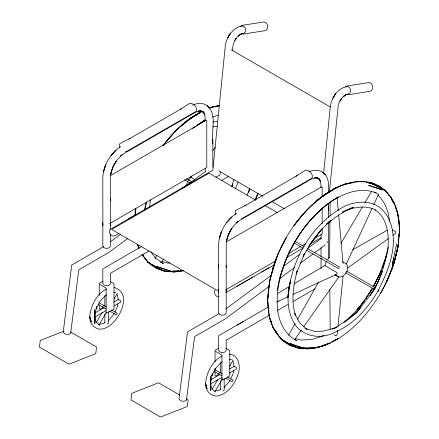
<?xml version="1.0" encoding="UTF-8"?>
<svg xmlns="http://www.w3.org/2000/svg" width="439" height="439" viewBox="0 0 439 439"><rect width="100%" height="100%" fill="white"/><g stroke="black" fill="none" stroke-linecap="round" stroke-linejoin="round"><path stroke-width="0.66" d="M102.852 222.721L102.819 246.136C103.708 249.149 109.541 249.149 110.436 246.136L110.414 234.042M212.833 143.926C210.44 132.095 218.117 114.766 207.065 105.678L209.59 107.939C205.65 102.715 198.093 102.331 192.672 105.239M218.638 289.57L218.606 312.985C219.5 315.998 225.328 315.998 226.222 312.985L226.189 290.146M321.046 268.531L321.057 257.775M321.057 256.431L321.063 247.722M328.619 210.78L328.63 203.268M328.646 192.342C328.767 185.576 329.277 176.813 322.852 172.527L325.381 174.788C321.584 169.761 314.357 169.18 309.018 171.825M110.403 200.639L110.436 177.8L110.798 173.449L110.672 174.722L112.763 167.281L116.126 161.201L112.763 167.281L110.705 173.608C112.603 166.425 116.346 159.62 122.141 154.857L120.637 156.01L124.687 153.112L194.801 112.631L197.857 111.292L201.221 110.908L198.159 111.133L200.628 110.957L202.736 111.457L200.096 110.82L203.559 112.208L201.907 111.243M226.189 267.488L226.222 244.649L226.59 240.303L226.458 241.576L228.549 234.13L231.913 228.055L228.549 234.13L226.491 240.457C228.395 233.274 232.138 226.469 237.927 221.706L236.429 222.864L240.473 219.961L310.592 179.48L313.649 178.141L317.013 177.757L314.56 177.938L316.415 177.811L318.527 178.305L315.888 177.674L319.351 179.057L317.699 178.091M329.623 257.452L329.969 221.366M330.024 215.917L330.155 202.302M134.949 215.779L135.585 208.262M135.102 215.489L135.794 208.349M398.403 242.333L398.711 238.937M398.831 237.576C401.284 219.259 396.626 197.528 380.273 186.751C367.152 178.316 349.987 181.082 336.647 187.469C296.149 209.326 269.694 254.636 267.603 300.249L267.625 300.951C268.41 311.207 268.975 322.544 275.352 331.149M398.129 244.188C394.217 272.998 379.483 299.716 359.865 320.871C342.31 339.347 314.17 357 288.439 344.511L294.086 346.283M398.392 241.505L398.656 238.816M398.848 236.808L399.567 229.427L398.332 245.033L394.946 259.284M149.617 207.131L150.352 199.734M220.285 172.17L220.016 174.843L215.856 177.235M323.603 173.498L330.32 106.403L331.182 102.161L334.172 95.834L335.533 93.842L339.067 90.171L343.583 87.454L347.485 86.538M135.201 215.313L135.404 213.31M135.536 211.977L135.876 208.635M191.02 176.001L190.877 177.351L194.921 179.683M232.478 50.414C232.615 46.144 233.592 41.82 236.155 38.325L234.909 40.306L237.384 36.86L241.582 33.715L238.125 35.993L240.501 34.28L243.563 33.441M329.398 191.865L338.277 105.042L339.182 102.468L341.174 98.956L339.929 100.937L342.404 97.491L346.601 94.347L343.144 96.624L345.52 94.912L348.582 94.072M337.58 330.227L337.097 334.962L335.753 335.736L334.09 334.781M337.992 326.166L343.084 276.109M324.904 265.782L326.424 261.046M398.206 244.342L397.674 248.886L394.859 258.576M117.833 303.761L117.191 307.371L114.798 312.211M233.619 370.609L232.983 374.22L230.59 379.066M144.469 210.232L146.077 202.445M277.091 290.426L280.038 276.158M393.679 257.989L392.252 264.898L396.697 243.76M145.029 209.096L146.785 201.836M388.23 246.97L385.036 260.168L383.351 265.123M392.795 265.688L391.292 270.863L394.743 259.926M231.682 186.734L233.976 179.178M249.012 191.228L249.648 189.308M248.589 192.507L249.643 189.407M382.934 266.363L382.303 268.224L386.55 255.388L378.835 276.153L373.441 286.705M278.085 253.89L272.476 269.305L278.085 253.89L286.398 237.378L280.976 247.794M296.193 273.596L297.06 271.203C293.444 285.526 290.678 300.945 295.579 315.323L294.783 313.671M232.138 186.087L232.873 184.188M247.031 195.36L249.758 188.326M258.022 193.242L255.218 200.107M296.106 274.112L304.446 253.753M255.542 200.058L258 193.906M255.383 199.586L257.644 194.011M238.125 182.086L235.425 188.633M231.836 186.559L232.846 184.117M304.397 253.693L303.047 256.744L311.01 242.959L321.343 229.559M381.326 270.676L373.09 286.837M155.203 258.384L156.641 255.284M371.954 208.585L346.387 263.844L342.552 261.628M373.677 204.859L378.555 194.301L377.606 193.753M187.744 180.983L186.229 185.719L205.518 171.473M373.446 286.651L381.277 270.693M114.2 313.424L113.602 314.637L108.422 320.514M229.992 380.273L229.394 381.486L224.208 387.363M288.67 253.616C298.065 233.767 311.602 215.395 329.634 202.604M380.602 293.329L388.345 278.244M288.675 253.632C298.235 233.828 311.805 215.741 329.634 202.659M372.453 288.022L368.294 295.019M288.483 335.336L295.189 323.472M297.538 319.318L318.324 282.54M96.267 322.577L102.254 312.211M106.37 312.283L99.055 324.953L98.566 324.701M113.986 299.085L117.312 293.329M212.059 389.431L217.711 379.636M222.491 378.561L214.841 391.807L214.353 391.55M229.443 366.516L233.104 360.178L232.637 359.881M378.231 291.562L379.186 289.91M163.478 259.229L161.398 262.752L160.449 262.198M340.933 243.387L362.384 206.994M364.809 202.884L371.383 191.733M372.513 288.407L360.501 305.802L357.044 309.967M365.665 299.036L372.486 288.434M365.682 299.025L367.547 296.16M188.117 180.44L191.086 177.301M212.833 150.55L215.198 147.191M294.629 339.671L301.33 330.161M303.695 326.808L338.771 277.036L334.935 274.819M310.219 244.035L320.541 230.541L331.165 220.115L326.583 223.928M308.688 246.191L322.083 228.741M162.951 145.732C173.52 131.821 186.339 119.057 202.154 111.276M364.507 300.627L360.501 305.802L349.17 318.171L345.263 321.738L352.512 314.9L343.891 322.511M357.373 309.457L364.474 300.633M163.292 145.282C173.526 131.81 185.982 119.803 201.035 111.879L189.664 118.766L180.572 126.564M166.82 141.391L176.028 130.46L179.562 127.431M327.538 259.416L329.766 257.364M350.426 317.825L360.567 307.871L356.561 312.793L353.505 315.334M215.126 290.135C212.964 292.412 215.878 297.466 218.935 296.731M240.583 26.164L242.114 25.358L263.812 21.95C268.169 21.84 269.327 29.567 265.085 30.664L243.382 34.072L241.686 33.71M345.603 86.796L347.134 85.989L368.831 82.581C373.183 82.472 374.346 90.198 370.099 91.296L348.401 94.703L346.7 94.341M326.177 224.384L335.972 216.981L345.981 210.457L353.532 207.197L342.349 212.202C352.704 207.34 365.182 204.585 375.861 210.067M110.688 241.615L120.363 234.459M127.535 238.607L108.85 252.425L78.795 269.782L70.652 333.355C68.703 335.171 64.324 334.699 63.205 332.175L71.733 265.063L103.62 246.652M225.942 308.858L270.841 275.648M284.033 265.897L299.826 254.214M307.399 248.611L321.31 238.322M268.641 286.738L224.642 319.279L194.587 336.631L186.443 400.203C184.495 402.02 180.116 401.553 178.997 399.024L187.524 331.911L218.836 313.841M279.989 278.342L294.564 267.56M299.958 263.57L312.985 253.934M314.631 252.716L325.069 245M186.734 121.603L181.845 125.203L186.158 122.064M318.396 199.761C308.617 206.648 301.313 216.339 293.976 225.63C305.61 210.308 319.318 196.233 336.647 187.469L322.956 195.723L315.136 202.159L318.368 199.805M194.236 116.17L198.214 113.783M194.247 116.154L197.654 114.063M182.306 188.298L186.169 185.51M347.732 267.911L388.537 238.47M392.949 235.288L395.709 233.301L395.709 231.743L392.389 229.827M120.879 146.516C110.321 153.216 103.341 165.305 102.819 177.8L102.852 225.931M236.665 213.37C226.107 220.065 219.127 232.154 218.606 244.649L218.638 268.064M192.205 128.687L205.09 119.907L196.87 125.269L205.726 120.154M200.958 111.786L188.205 120.127L182.355 124.66L192.617 116.725L188.205 120.127L202.203 111.259M180.204 109.426L189.928 103.17C193.775 103.478 197.786 107.017 196.266 111.276L126.251 151.696L125.477 151.373M295.996 176.28L305.72 170.019C309.561 170.327 313.578 173.866 312.052 178.13L242.043 218.551L241.263 218.221M221.371 180.577L228.406 176.423M277.936 293.268L289.663 286.349M293.768 283.923L324.844 265.579L336.965 272.575L336.965 274.128L293.082 294.404M188.32 184.38L212.838 170.189L225.306 45.771L226.162 41.529L229.153 35.202L230.513 33.21L234.047 29.539L238.564 26.823L242.465 25.906M118.563 233.405C116.198 235.65 111.885 237.911 110.107 233.899C109.41 232.621 108.757 230.585 110.107 229.504L135.058 215.137M148.964 251.02L110.436 273.277L110.436 283.517C109.541 286.53 103.708 286.53 102.819 283.517L102.819 268.882L141.138 246.784M225.909 292.692L253.018 276.998M286.865 257.484L302.515 248.441M268.833 315.509L226.222 340.132L226.222 350.366C225.328 353.379 219.5 353.379 218.606 350.366L218.606 335.731L243.162 321.6M128.852 139.081L181.554 108.652M110.502 175.562L206.363 120.215L206.785 120.462L206.785 167.489L109.739 223.517M128.49 218.929L194.153 181.022M103.127 281.179L99.252 283.413L99.252 295.496M244.638 205.929L297.34 175.501M106.556 294.975L104.833 295.974L99.648 301.851L96.059 309.116L96.618 306.504L94.78 316.332L94.813 323.735L94.775 309.714L94.78 316.332L96.059 322.072L99.648 325.195M103.802 307.07L99.927 309.303L99.252 308.919L99.252 304.891M95.005 312.925L103.917 307.777M113.701 302.131L118.453 299.387L120.621 300.633L120.621 302.191L114.085 305.961M94.797 317.101L106.084 310.582M226.464 241.829L321.732 186.822L322.155 187.069L322.155 196.606M104.97 322.506L102.666 323.834L100.076 323.889M218.803 289.301L217.031 290.322L112.011 229.69L112.011 229.207L209.057 173.18L255.333 199.899M225.701 289.784L275.999 260.744M288.423 253.566L300.852 246.394M302.032 245.714L305.582 243.661M313.869 238.876L322.155 234.097L322.155 228.642M236.912 286.316L269.03 267.768M237.115 325.079L268.663 306.85M276.899 302.092L278.666 301.072M277.563 310.461L288.028 304.43M293.312 301.373L315.07 288.813M218.918 348.028L215.044 350.267L215.044 361.676M222.348 361.824L220.619 362.823L215.434 368.7L211.85 375.965L212.41 373.359L210.566 383.181L210.599 390.584L210.566 376.563L210.566 383.181L211.85 388.921L215.434 392.043M219.034 374.237L215.714 376.157L215.044 375.768L215.044 371.74M210.797 379.773L219.709 374.626M229.493 368.979L234.245 366.236L236.407 367.487L236.407 369.04L229.279 373.155M210.583 383.949L221.871 377.43M220.757 389.355L218.457 390.683L215.862 390.737M310.186 244.018L320.876 237.867M261.595 272.054L274.079 264.876M352.813 249.648L387.214 230.228M107.034 324.163L108.384 323.389L108.384 311.728M222.825 391.017L224.17 390.238L224.17 378.577M130.196 138.301L119.918 143.591L119.523 144.464L119.523 147.811M245.983 205.15L235.705 210.44L235.309 211.313L235.309 214.66M327.752 343.814L328.981 343.205M331.44 341.992L338.2 338.645L333.865 340.713M336.943 327.082L332.608 329.041M326.44 344.258L322.111 346.333L312.151 348.571L306.685 348.923L312.722 347.907M327.681 343.671L328.915 343.079M277.014 301.829L288.138 296.687M331.505 190.74L326.468 193.89L330.946 191.02M106.381 289.071C96.404 294.284 90.994 305.385 89.781 316.223C88.985 324.147 96.459 331.61 104.389 328.427C118.157 324.531 134.147 293.159 114.129 287.474M222.167 355.919C212.196 361.132 206.785 372.239 205.573 383.077C204.777 390.995 212.251 398.464 220.175 395.281C230.124 391.615 236.215 381.496 238.811 371.635C240.501 364.891 237.724 354.257 229.312 354.333M332.542 328.992L336.894 327.044M327.187 344.066L322.111 346.333L317.419 347.117M209.326 108.213L212.756 106.781L219.802 105.431M209.655 108.098L212.756 106.781L208.997 108.274M63.145 331.434L40.256 340.461L39.411 347.09L69.033 364.189L95.735 353.658L96.58 347.029L70.509 331.983M212.465 117.048L218.21 115.144M323.993 335.528L312.497 339.342L301.165 340.06L295.518 338.579M243.299 33.485C246.965 32.53 245.966 25.852 242.202 25.945M348.314 94.116C351.985 93.167 350.981 86.483 347.216 86.576M103.544 305.665L103.878 305.571M219.33 372.513L219.665 372.426M219.505 105.558L211.121 107.445L219.621 105.794M183.507 270.572C174.102 273.184 163.835 271.889 155.148 267.554L160.164 269.129M352.918 182.75C338.628 184.325 326.671 193.067 315.646 201.616L325.908 193.681L321.496 197.078L334.255 188.743L346.053 183.738L344.412 184.402L354.728 182.075L360.106 181.356L364.985 181.856M356.841 181.987L360.106 181.356L364.172 181.982M178.761 271.066L173.394 271.966L182.931 270.775L170.793 271.242L157.003 266.594L170.793 271.242L178.783 270.94M180.1 270.841L181.444 270.616M212.696 121.971L217.261 121.647M169.871 262.977L167.874 263.104L161.601 261.463M212.58 126.778L217.228 126.553M113.827 292.583L115.77 292.539M229.613 359.431L231.556 359.393M305.566 348.621C297.532 349.768 290.892 344.62 284.247 340.999L296.885 347.864L302.861 348.138M308.2 348.599L312.151 348.571L308.167 348.385M165.585 271L163.593 270.907L150.956 264.042L163.593 270.907L168.324 271.692L178.86 271.615L176.868 271.522M167.577 271.093L170.228 271.214M370.95 183.025L372.98 183.337L374.143 184.04M368.979 182.597L372.98 183.337L374.127 184.051M162.271 269.963C153.359 268.547 146.412 261.743 142.06 254.192M294.948 346.75C285.13 345.125 278.441 336.708 273.634 328.657M166.557 271.154L168.324 271.692L166.441 271.099M299.261 347.929L301.615 348.648L299.107 347.858M338.54 276.839C344.648 278.304 350.481 268.207 346.157 263.647M305.045 328.367L314.763 331.483L323.428 331.094L335.127 327.955L344.999 321.441L356.561 312.793L374.829 288.994L382.215 271.642L378.056 281.668L370.099 295.452C379.916 282.76 383.851 266.561 387.692 251.229C389.184 236.588 388.4 218.902 375.043 209.787M305.528 328.613L306.993 329.354L299.513 322.676L294.64 313.237M231.232 49.788L330.32 106.99M375.394 192.474L377.052 193.434M374.407 191.986L376.064 192.946C360.381 186.542 343.369 193.33 330.161 202.225L338.387 196.864C309.155 214.111 289.252 244.325 280.214 276.603L285.317 260.909L288.357 254.23C280.077 273.058 274.77 293.938 278.321 314.538C280.79 325.272 286.546 335.489 296.66 340.626L294.997 339.665M218.704 170.831L262.615 196.184M272.103 201.66L284.565 208.854M264.827 205.375L277.289 212.569M186.635 178.744L192.287 182.004M295.008 241.313L304.084 246.553M307.333 248.425L339.402 266.939L338.447 268.591L306.663 250.241M346.645 271.126L375.093 287.55M184.512 179.716L190.323 183.068M294.059 242.959L303.135 248.2M345.691 272.773L374.138 289.197M335.078 274.841L337.964 276.504M161.151 262.39L163.368 263.669L155.066 257.819L150.802 251.75M110.513 281.608L113.997 283.621L113.997 309.122L106.803 313.276L106.128 312.886L106.128 288.165L99.927 284.582M225.723 348.122L229.789 350.47L229.789 375.971L222.595 380.125L221.92 379.735L221.92 355.014L215.714 351.43M99.055 302.773L106.496 307.064M111.616 310.022L117.312 313.314L116.362 314.961L109.52 311.015M214.841 369.622L222.282 373.918M227.402 376.871L233.104 380.163L232.149 381.815L225.882 378.193M104.087 307.816L102.869 306.828M219.873 374.67L218.655 373.682M98.1 304.419L106.084 309.029M213.892 371.268L221.871 375.877M179.836 395.1L158.512 382.786L131.81 393.322L130.965 399.951L160.586 417.05L187.288 406.519L188.133 399.891L186.356 398.864M151.823 264.69L147.18 261.578L151.46 264.536M284.472 341.103L280.472 338.529L284.214 341.125M150.621 263.806L147.839 262.078L142.006 254.192M284.017 340.988L281.13 339.034L276.345 332.883L272.504 326.528L273.634 328.158M286.722 342.875L281.13 339.034L279.632 336.856M152.311 265.151L147.839 262.078L144.837 257.726M155.669 267.461L157.343 268.613L155.741 267.499M286.892 342.974L287.962 343.715M152.531 265.277L153.601 266.018M377.727 194.823C384.8 201.611 388.767 211.488 389.388 221.24M317.677 178.179L319.79 179.803L318.538 178.497M201.885 111.325L204.003 112.949L202.33 111.215L203.751 112.73L204.826 114.886L203.52 112.214L204.876 115.314L205.249 120.72M385.634 191.217L387.642 192.836L381.502 187.897M378.945 185.84L380.487 187.08M318.473 178.443L320.613 181.735L319.57 179.595M387.527 193.637L385.629 190.932L379.181 187.349L372.93 184.029L366.269 182.13L380.273 186.751L372.93 184.029L385.629 190.932L390.908 197.577L394.721 203.926L393.207 201.764M388.285 194.724L389.042 195.805M391.692 199.597L392.45 200.678M274.38 329.245L276.257 331.966M277.009 333.053L278.507 335.226M142.587 254.466L143.712 256.096M274.26 328.866L276.345 332.883L275.226 330.402M142.461 254.779L143.054 255.926L142.494 254.686M271.593 322.341L269.634 318.001L268.986 313.978M393.404 203.153L390.908 197.577C397.185 207.323 399.314 218.699 399.589 230.129L398.425 219.923M395.352 207.488L397.575 212.438L398.195 217.881M319.307 179.063L320.662 182.163L321.041 187.568M272.476 325.42L269.634 318.001L269.184 314.055M137.764 244.753L138.949 247.848M137.369 244.089L139.009 248.962M327.05 241.417L327.247 242.899M232.983 361.264L234.261 367.004M117.191 294.415L118.47 300.15M267.982 303.536L267.603 300.249L268.877 313.309M268.13 304.853L268.432 307.481M268.657 309.457L268.882 311.427M337.097 197.907L338.271 210.786M338.639 214.858L343.084 263.669M329.81 289.641L330.188 329.14M328.63 258.472L328.619 222.041M321.052 234.47L321.057 239.107M212.833 167.264L212.833 139.13M205.265 168.28L205.265 171.594M110.403 223.292L110.408 229.339M328.619 205.984L328.619 217.36M322.155 208.196L322.155 223.874M226.189 265.43L226.189 292.204M220.658 362.691L220.658 372.98M220.658 380.849L220.658 389.766M218.638 264.854L218.638 292.78M215.044 368.387L215.044 370.401M110.403 198.582L110.403 225.355M104.872 295.842L104.872 306.131M104.872 314L104.872 322.917M393.355 240.188C393.371 258.851 385.661 276.18 377.189 292.407C367.009 309.116 353.395 324.646 334.924 332.219C322.451 338.979 306.521 337.487 296.665 326.918C286.557 313.49 286.486 295.842 290.629 280.208L287.836 297.845C290.613 260.596 311.487 224.027 344.796 206.149C355.003 201.699 367.114 200.113 377.189 205.754C388.949 212.849 393.141 227.188 393.355 240.188M268.931 286.557L267.625 300.951L269.634 280.916L272.504 270.248L276.345 258.379L269.634 280.916L268.931 286.557M398.332 245.033L393.948 263.532L386.166 282.732L393.948 263.532L398.332 245.033M104.186 169.476L103.461 171.819L105.662 164.839L104.186 169.476M219.972 236.325L219.248 238.673L221.448 231.693L219.972 236.325M230.08 33.896L227.775 37.606L230.513 33.21L230.08 33.896M335.094 94.528L332.789 98.237L335.533 93.842L335.094 94.528M114.354 151.867L111.078 155.455L116.022 150.061L114.354 151.867M230.14 218.715L226.864 222.31L231.814 216.91L230.14 218.715M330.15 343.051C317.556 348.961 302.883 350.24 290.294 343.55L304.084 348.193L316.223 347.732L330.15 343.051M376.602 187.93L368.557 185.329L382.226 189.906L376.602 187.93M290.634 345.57L289.52 344.796L290.634 345.57M207.06 388.734L205.518 383.439L207.06 388.734M91.268 321.886L89.726 316.59L91.268 321.886"/></g></svg>
